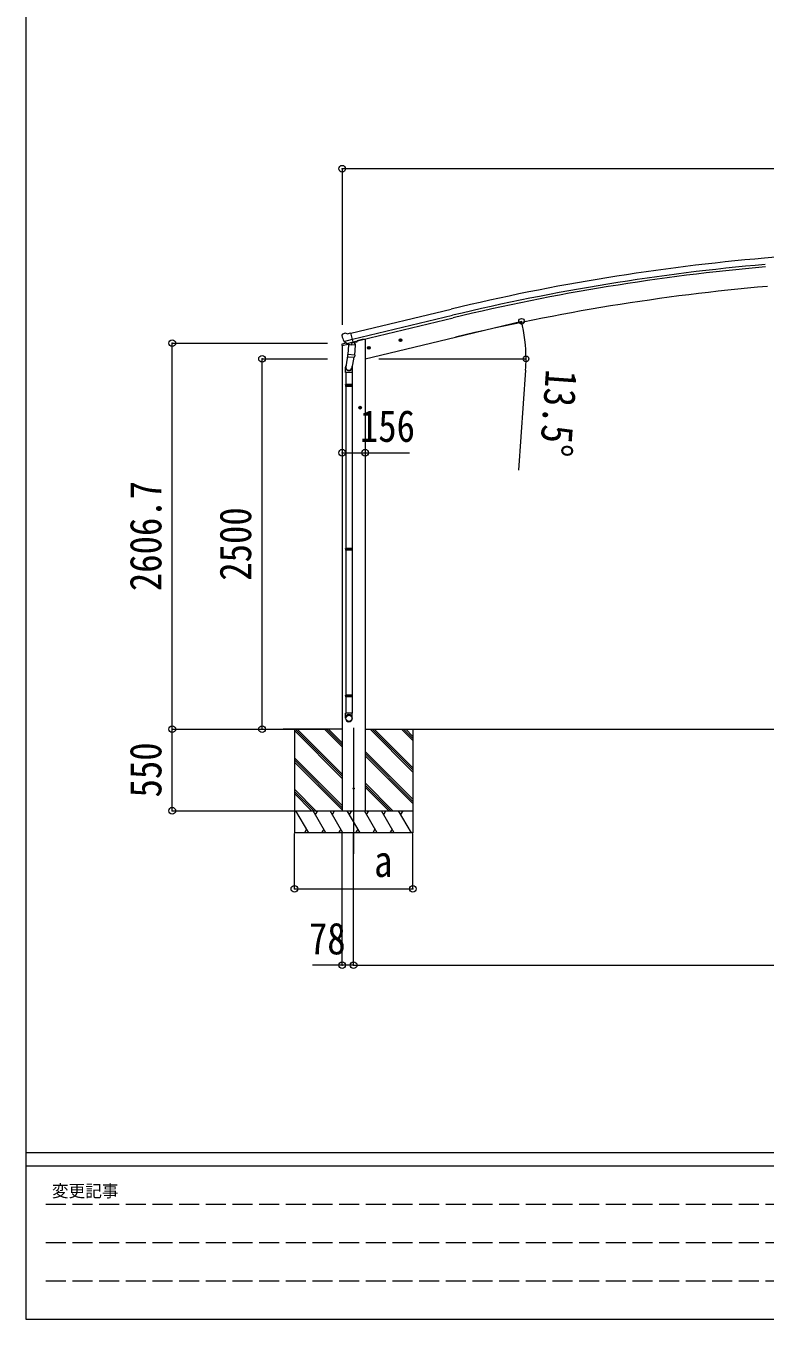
# Model space of a CAD drawing. Units: millimetres at full size. Extents: x -12578 to 12718, y -8779 to 8681.
# Drawn here: x -12578 to -7587, y -8779 to -49 of the extents above; entities that cross this region are included whole.
import ezdxf
from ezdxf.enums import TextEntityAlignment as Align

# ---------------------------------------------------------------- set-up
doc = ezdxf.new("R2010")
doc.units = ezdxf.units.MM
doc.header["$LTSCALE"] = 45
doc.header["$PDMODE"] = 32
doc.header["$PDSIZE"] = 45
doc.linetypes.add('DASHED3', pattern=[4, 3, -1])
for name, color, linetype, lineweight in [('0-0_0', 7, 'Continuous', 9), ('0-1_本体', 4, 'Continuous', 9), ('0-2_部品', 7, 'Continuous', 9), ('0-8_PARTS2', 2, 'Continuous', 9), ('0-A_寸法', 6, 'Continuous', 9), ('F-0_240', 7, 'Continuous', 9)]:
    doc.layers.add(name, color=color, linetype=linetype, lineweight=lineweight)
doc.styles.add('ＭＳ ゴシック', font='')
doc.styles.get('ＭＳ ゴシック').set_extended_font_data('MS Gothic')

msp = doc.modelspace()

# ---------------------------------------------------------------- linework, layer by layer
at = {"layer": '0-0_0'}
for p, q in [((-10442.97, -4797.05), (-10841.64, -4797.05)), ((-10764.72, -4797.05), (-10764.72, -5497.05)), ((-10442.47, -5114.67), (-10760.08, -4797.06)), ((-10442.47, -5100.53), (-10745.94, -4797.06)), ((-10442.47, -4916.68), (-10562.1, -4797.05)), ((-10442.47, -4902.54), (-10547.96, -4797.05)), ((-10442.47, -4888.4), (-10533.82, -4797.05)), ((-10286.97, -4797.05), (-3418, -4797.05)), ((-9964.72, -5086.06), (-10253.74, -4797.05)), ((-9964.72, -5071.92), (-10239.59, -4797.05)), ((-9964.72, -5057.78), (-10225.45, -4797.05)), ((-9964.72, -4873.93), (-10041.6, -4797.05)), ((-9964.72, -4859.79), (-10027.46, -4797.05)), ((-10013.31, -4797.06), (-10013.32, -4797.05)), ((-9964.72, -4845.65), (-10013.3, -4797.07)), ((-9964.72, -4797.05), (-9964.72, -5497.05)), ((-10442.47, -5128.81), (-10764.72, -4806.56)), ((-9964.72, -5269.91), (-10286.97, -4947.66)), ((-9964.72, -5284.05), (-10286.97, -4961.8)), ((-9964.72, -5298.19), (-10286.97, -4975.95)), ((-10442.47, -5312.66), (-10764.72, -4990.41)), ((-10442.47, -5326.8), (-10764.72, -5004.55)), ((-10442.47, -5340.94), (-10764.72, -5018.7)), ((-10620.21, -5347.05), (-10764.72, -5202.54)), ((-10634.36, -5347.05), (-10764.72, -5216.68)), ((-10648.5, -5347.05), (-10764.72, -5230.83)), ((-10099.71, -5347.05), (-10286.97, -5159.79)), ((-10113.86, -5347.05), (-10286.97, -5173.93)), ((-10128, -5347.05), (-10286.97, -5188.08)), ((-10764.72, -5347.05), (-9964.72, -5347.05)), ((-10667.83, -5497.05), (-10754.43, -5347.05)), ((-10552.36, -5497.05), (-10638.96, -5347.05)), ((-10608.96, -5347.05), (-10623.96, -5373.03)), ((-10436.89, -5497.05), (-10523.49, -5347.05)), ((-10508.49, -5373.03), (-10493.49, -5347.05)), ((-10321.42, -5497.05), (-10408.02, -5347.05)), ((-10393.02, -5373.03), (-10378.02, -5347.05)), ((-10205.95, -5497.05), (-10292.55, -5347.05)), ((-10277.55, -5373.03), (-10262.55, -5347.05)), ((-10090.48, -5497.05), (-10177.08, -5347.05)), ((-10162.08, -5373.03), (-10147.08, -5347.05)), ((-9975.01, -5497.05), (-10061.61, -5347.05)), ((-10046.61, -5373.03), (-10031.61, -5347.05)), ((-9964.72, -5497.05), (-10764.72, -5497.05)), ((-10682.83, -5471.07), (-10697.83, -5497.05)), ((-10567.36, -5471.07), (-10582.36, -5497.05)), ((-10451.89, -5471.07), (-10466.89, -5497.05)), ((-10336.42, -5471.07), (-10351.42, -5497.05)), ((-10220.95, -5471.07), (-10235.95, -5497.05)), ((-10105.48, -5471.07), (-10120.48, -5497.05))]:
    msp.add_line(p, q, dxfattribs=at)
at = {"layer": '0-1_本体'}
for p, q in [((-6898.94, -1556.67), (-7590.36, -1616.9)), ((-10382.95, -2122.82), (-9707.27, -1960.87)), ((-10372.87, -2164.8), (-9697.2, -2002.85)), ((-10368.95, -2181.17), (-9693.28, -2019.21)), ((-10287.47, -2297.05), (-9676.66, -2150.41)), ((-10287.14, -2167.05), (-10287.14, -5347.05)), ((-10443.14, -2206.02), (-10443.14, -5347.05))]:
    msp.add_line(p, q, dxfattribs=at)
msp.add_lwpolyline([(-10287.14, -2167.05), (-10307.14, -2167.05), (-10340.98, -2175.17)], dxfattribs=at)
for centre, radius, start, end in [((-6334.51, -16032.12), 14469.82, 94.97901, 103.47901), ((-6334.51, -16032.12), 14426.65, 94.97901, 103.47901), ((-6334.51, -16032.12), 14409.82, 94.97901, 103.47901), ((-6317.09, -16145.23), 14392.42, 95.00113, 103.49889)]:
    msp.add_arc(centre, radius, start, end, dxfattribs=at)
at = {"layer": '0-2_部品'}
for p, q in [((-10444.41, -2138.42), (-10444.13, -2139.57)), ((-10444.41, -2138.42), (-10444.13, -2139.57)), ((-10440.19, -2129.85), (-10444.05, -2136.14)), ((-10440.19, -2129.85), (-10444.05, -2136.14)), ((-10437.09, -2127.6), (-10423.91, -2124.43)), ((-10437.09, -2127.6), (-10423.91, -2124.43)), ((-10430.35, -2178.73), (-10372.85, -2164.92)), ((-10430.35, -2178.73), (-10372.85, -2164.92)), ((-10413.5, -2193.64), (-10429.88, -2179.15)), ((-10413.5, -2193.64), (-10429.88, -2179.15)), ((-10409.35, -2127.11), (-10422.61, -2124.41)), ((-10409.35, -2127.11), (-10422.61, -2124.41)), ((-10409.35, -2127.11), (-10383.42, -2120.88)), ((-10409.35, -2127.11), (-10383.42, -2120.88)), ((-10368.64, -2182.45), (-10367.7, -2182.51)), ((-10368.64, -2182.45), (-10367.7, -2182.51)), ((-10340.98, -2174.4), (-10340.98, -2177.71)), ((-10340.98, -2174.4), (-10340.98, -2177.71)), ((-10058.67, -2173.11), (-10039.22, -2168.44)), ((-10058.67, -2173.11), (-10039.22, -2168.44)), ((-10054.11, -2165.33), (-10056.24, -2172.53)), ((-10054.11, -2165.33), (-10056.24, -2172.53)), ((-10046.81, -2163.58), (-10054.11, -2165.33)), ((-10046.81, -2163.58), (-10054.11, -2165.33)), ((-10046.61, -2180.5), (-10051.28, -2161.05)), ((-10046.61, -2180.5), (-10051.28, -2161.05)), ((-10041.65, -2169.03), (-10046.81, -2163.58)), ((-10041.65, -2169.03), (-10046.81, -2163.58)), ((-10043.78, -2176.22), (-10041.65, -2169.03)), ((-10043.78, -2176.22), (-10041.65, -2169.03)), ((-10445.53, -2206.75), (-10402.83, -2196.5)), ((-10445.53, -2206.75), (-10402.83, -2196.5)), ((-10445.53, -2199.86), (-10445.53, -2206.75)), ((-10445.53, -2199.86), (-10445.53, -2206.75)), ((-10417.03, -2190.65), (-10443.23, -2196.95)), ((-10417.03, -2190.65), (-10443.23, -2196.95)), ((-10403.3, -2263.04), (-10417.82, -2350.81)), ((-10403.3, -2263.04), (-10417.82, -2350.81)), ((-10410.79, -2194.21), (-10403.27, -2192.4)), ((-10410.79, -2194.21), (-10403.27, -2192.4)), ((-10409.96, -2194.1), (-10408.43, -2193.73)), ((-10409.96, -2194.1), (-10408.43, -2193.73)), ((-10408.43, -2193.73), (-10371.72, -2184.92)), ((-10408.43, -2193.73), (-10371.72, -2184.92)), ((-10406.59, -2193.96), (-10406.64, -2194.7)), ((-10406.59, -2193.96), (-10406.64, -2194.7)), ((-10405.88, -2195.74), (-10380.07, -2202.18)), ((-10405.88, -2195.74), (-10380.07, -2202.18)), ((-10404.5, -2280.39), (-10403.63, -2267.93)), ((-10404.5, -2280.39), (-10403.63, -2267.93)), ((-10398.97, -2201.09), (-10403.64, -2267.92)), ((-10398.97, -2201.09), (-10403.64, -2267.92)), ((-10357.95, -2271.12), (-10403.64, -2267.92)), ((-10357.95, -2271.12), (-10403.64, -2267.92)), ((-10353.28, -2204.28), (-10398.97, -2201.09)), ((-10353.28, -2204.28), (-10398.97, -2201.09)), ((-10397.19, -2197.91), (-10397.42, -2201.2)), ((-10397.19, -2197.91), (-10397.42, -2201.2)), ((-10377.67, -2186.74), (-10378.7, -2201.35)), ((-10377.67, -2186.74), (-10378.7, -2201.35)), ((-10371.72, -2184.92), (-10370.19, -2184.55)), ((-10371.72, -2184.92), (-10370.19, -2184.55)), ((-10367.7, -2182.51), (-10354.38, -2197.83)), ((-10367.7, -2182.51), (-10354.38, -2197.83)), ((-10363.7, -2187.11), (-10344.81, -2182.57)), ((-10363.7, -2187.11), (-10344.81, -2182.57)), ((-10357.95, -2271.12), (-10353.28, -2204.28)), ((-10357.95, -2271.12), (-10353.28, -2204.28)), ((-10354.38, -2197.83), (-10354.82, -2204.17)), ((-10354.38, -2197.83), (-10354.82, -2204.17)), ((-10272.5, -2224.86), (-10253.05, -2220.19)), ((-10272.5, -2224.86), (-10253.05, -2220.19)), ((-10267.94, -2217.08), (-10270.07, -2224.28)), ((-10267.94, -2217.08), (-10270.07, -2224.28)), ((-10260.64, -2215.33), (-10267.94, -2217.08)), ((-10260.64, -2215.33), (-10267.94, -2217.08)), ((-10260.44, -2232.25), (-10265.11, -2212.8)), ((-10260.44, -2232.25), (-10265.11, -2212.8)), ((-10255.48, -2220.77), (-10260.64, -2215.33)), ((-10255.48, -2220.77), (-10260.64, -2215.33)), ((-10257.61, -2227.97), (-10255.48, -2220.77)), ((-10257.61, -2227.97), (-10255.48, -2220.77)), ((-10419.97, -2387.97), (-10419.97, -2353.62)), ((-10419.97, -2387.97), (-10419.97, -2353.62)), ((-10404.1, -2281.75), (-10404.11, -2281.75)), ((-10404.1, -2281.75), (-10404.11, -2281.75)), ((-10402.66, -2282.53), (-10360.96, -2285.44)), ((-10402.66, -2282.53), (-10360.96, -2285.44)), ((-10364.47, -2285.2), (-10377.12, -2360.13)), ((-10364.47, -2285.2), (-10377.12, -2360.13)), ((-10373.97, -2353.31), (-10373.97, -2387.97)), ((-10373.97, -2353.31), (-10373.97, -2387.97)), ((-10357.97, -2271.12), (-10358.85, -2283.81)), ((-10357.97, -2271.12), (-10358.85, -2283.81)), ((-10373.97, -2387.97), (-10419.97, -2387.97)), ((-10373.97, -2387.97), (-10419.97, -2387.97)), ((-10417.97, -2387.97), (-10417.97, -2470.49)), ((-10417.97, -2387.97), (-10417.97, -2470.49)), ((-10375.97, -2387.97), (-10375.97, -2470.49)), ((-10375.97, -2387.97), (-10375.97, -2470.49)), ((-10419.97, -2472.49), (-10418.97, -2470.49)), ((-10419.97, -2472.49), (-10418.97, -2470.49)), ((-10373.97, -2472.49), (-10419.97, -2472.49)), ((-10373.97, -2472.49), (-10419.97, -2472.49)), ((-10373.97, -2480.49), (-10419.97, -2480.49)), ((-10373.97, -2480.49), (-10419.97, -2480.49)), ((-10374.97, -2470.49), (-10418.97, -2470.49)), ((-10374.97, -2470.49), (-10418.97, -2470.49)), ((-10374.97, -2482.49), (-10418.97, -2482.49)), ((-10374.97, -2482.49), (-10418.97, -2482.49)), ((-10417.97, -2482.49), (-10417.97, -3576.68)), ((-10417.97, -2482.49), (-10417.97, -3576.68)), ((-10375.97, -2482.49), (-10375.97, -3576.68)), ((-10375.97, -2482.49), (-10375.97, -3576.68)), ((-10373.97, -2472.49), (-10374.97, -2470.49)), ((-10373.97, -2472.49), (-10374.97, -2470.49)), ((-10373.97, -2480.49), (-10374.97, -2482.49)), ((-10373.97, -2480.49), (-10374.97, -2482.49)), ((-10373.97, -2472.49), (-10373.97, -2480.49)), ((-10373.97, -2472.49), (-10373.97, -2480.49)), ((-10321.47, -2636.55), (-10321.47, -2616.55)), ((-10321.47, -2636.55), (-10321.47, -2616.55)), ((-10311.47, -2626.55), (-10331.47, -2626.55)), ((-10311.47, -2626.55), (-10331.47, -2626.55)), ((-10321.47, -2619.05), (-10327.97, -2622.8)), ((-10321.47, -2619.05), (-10327.97, -2622.8)), ((-10327.97, -2622.8), (-10327.97, -2630.3)), ((-10327.97, -2622.8), (-10327.97, -2630.3)), ((-10327.97, -2630.3), (-10321.47, -2634.06)), ((-10327.97, -2630.3), (-10321.47, -2634.06)), ((-10314.97, -2622.8), (-10321.47, -2619.05)), ((-10314.97, -2622.8), (-10321.47, -2619.05)), ((-10419.97, -3578.68), (-10418.97, -3576.68)), ((-10419.97, -3578.68), (-10418.97, -3576.68)), ((-10373.97, -3578.68), (-10419.97, -3578.68)), ((-10373.97, -3578.68), (-10419.97, -3578.68)), ((-10374.97, -3576.68), (-10418.97, -3576.68)), ((-10374.97, -3576.68), (-10418.97, -3576.68)), ((-10373.97, -3578.68), (-10374.97, -3576.68)), ((-10373.97, -3578.68), (-10374.97, -3576.68)), ((-10373.97, -3578.68), (-10373.97, -3586.68)), ((-10373.97, -3578.68), (-10373.97, -3586.68)), ((-10373.97, -3586.68), (-10419.97, -3586.68)), ((-10373.97, -3586.68), (-10419.97, -3586.68)), ((-10374.97, -3588.68), (-10418.97, -3588.68)), ((-10374.97, -3588.68), (-10418.97, -3588.68)), ((-10417.97, -3588.68), (-10417.97, -4566.6)), ((-10417.97, -3588.68), (-10417.97, -4566.6)), ((-10375.97, -3588.68), (-10375.97, -4566.6)), ((-10375.97, -3588.68), (-10375.97, -4566.6)), ((-10373.97, -3586.68), (-10374.97, -3588.68)), ((-10373.97, -3586.68), (-10374.97, -3588.68)), ((-10419.97, -4568.6), (-10418.97, -4566.6)), ((-10419.97, -4568.6), (-10418.97, -4566.6)), ((-10373.97, -4568.6), (-10419.97, -4568.6)), ((-10373.97, -4568.6), (-10419.97, -4568.6)), ((-10373.97, -4576.6), (-10419.97, -4576.6)), ((-10373.97, -4576.6), (-10419.97, -4576.6)), ((-10374.97, -4566.6), (-10418.97, -4566.6)), ((-10374.97, -4566.6), (-10418.97, -4566.6)), ((-10374.97, -4578.6), (-10418.97, -4578.6)), ((-10374.97, -4578.6), (-10418.97, -4578.6)), ((-10417.97, -4578.6), (-10417.97, -4688.6)), ((-10417.97, -4578.6), (-10417.97, -4688.6)), ((-10375.97, -4578.6), (-10375.97, -4688.6)), ((-10375.97, -4578.6), (-10375.97, -4688.6)), ((-10373.97, -4568.6), (-10374.97, -4566.6)), ((-10373.97, -4568.6), (-10374.97, -4566.6)), ((-10373.97, -4576.6), (-10374.97, -4578.6)), ((-10373.97, -4576.6), (-10374.97, -4578.6)), ((-10373.97, -4568.6), (-10373.97, -4576.6)), ((-10373.97, -4568.6), (-10373.97, -4576.6)), ((-10419.97, -4722.75), (-10419.97, -4688.6)), ((-10373.97, -4688.6), (-10419.97, -4688.6)), ((-10419.97, -4722.75), (-10419.97, -4688.6)), ((-10373.97, -4688.6), (-10419.97, -4688.6)), ((-10373.97, -4722.75), (-10373.97, -4688.6)), ((-10373.97, -4722.75), (-10373.97, -4688.6))]:
    msp.add_line(p, q, dxfattribs=at)
for points in [[(-10430.62, -2178.15), (-10430.04, -2178.99), (-10429.88, -2179.15)], [(-10430.62, -2178.15), (-10430.04, -2178.99), (-10429.88, -2179.15)], [(-10377.99, -2186.33), (-10368.27, -2184), (-10383.42, -2120.88)], [(-10377.99, -2186.33), (-10368.27, -2184), (-10383.42, -2120.88)], [(-10056.24, -2172.53), (-10051.08, -2177.97), (-10043.78, -2176.22)], [(-10056.24, -2172.53), (-10051.08, -2177.97), (-10043.78, -2176.22)], [(-10377.99, -2186.33), (-10378.23, -2186.48), (-10402.99, -2192.43), (-10403.27, -2192.4)], [(-10377.99, -2186.33), (-10378.23, -2186.48), (-10402.99, -2192.43), (-10403.27, -2192.4)], [(-10270.07, -2224.28), (-10264.91, -2229.72), (-10257.61, -2227.97)], [(-10270.07, -2224.28), (-10264.91, -2229.72), (-10257.61, -2227.97)], [(-10419.97, -2472.49), (-10419.97, -2480.49), (-10418.97, -2482.49)], [(-10419.97, -2472.49), (-10419.97, -2480.49), (-10418.97, -2482.49)], [(-10321.47, -2634.06), (-10314.97, -2630.3), (-10314.97, -2622.8)], [(-10321.47, -2634.06), (-10314.97, -2630.3), (-10314.97, -2622.8)], [(-10419.97, -3578.68), (-10419.97, -3586.68), (-10418.97, -3588.68)], [(-10419.97, -3578.68), (-10419.97, -3586.68), (-10418.97, -3588.68)], [(-10419.97, -4568.6), (-10419.97, -4576.6), (-10418.97, -4578.6)], [(-10419.97, -4568.6), (-10419.97, -4576.6), (-10418.97, -4578.6)]]:
    msp.add_lwpolyline(points, dxfattribs=at)
for centre, radius in [((-10048.95, -2170.78), 8.5), ((-10048.95, -2170.78), 8.5), ((-10048.95, -2170.78), 7.7), ((-10048.95, -2170.78), 7.7), ((-10048.95, -2170.78), 6.5), ((-10048.95, -2170.78), 6.5), ((-10262.77, -2222.53), 8.5), ((-10262.77, -2222.53), 8.5), ((-10262.77, -2222.53), 7.7), ((-10262.77, -2222.53), 7.7), ((-10262.77, -2222.53), 6.5), ((-10262.77, -2222.53), 6.5), ((-10321.47, -2626.55), 8.5), ((-10321.47, -2626.55), 8.5), ((-10321.47, -2626.55), 7.7), ((-10321.47, -2626.55), 7.7), ((-10321.47, -2626.55), 6.5), ((-10321.47, -2626.55), 6.5)]:
    msp.add_circle(centre, radius, dxfattribs=at)
at = {"layer": '0-2_部品', "color": 4}
msp.add_circle((-10365.22, -5197.05), 4.5, dxfattribs=at)
msp.add_circle((-10365.22, -5197.05), 4.5, dxfattribs=at)
at = {"layer": '0-2_部品'}
for centre, radius, start, end in [((-10247.33, -2092.32), 202.4, 193.5, 205.09125), ((-10247.33, -2092.32), 202.4, 193.5, 205.09125), ((-10435.93, -2132.46), 5, 103.5, 148.5), ((-10435.93, -2132.46), 5, 103.5, 148.5), ((-10423.21, -2127.35), 3, 78.5, 103.5), ((-10423.21, -2127.35), 3, 78.5, 103.5), ((-10345.98, -2177.71), 5, 283.5, 0), ((-10345.98, -2177.71), 5, 283.5, 0), ((-10442.53, -2199.86), 3, 103.5, 180), ((-10442.53, -2199.86), 3, 103.5, 180), ((-10410.07, -2193.61), 0.5, 248.23754, 283.5), ((-10410.07, -2193.61), 0.5, 248.23754, 283.5), ((-10407.09, -2193.92), 0.5, 356, 103.5), ((-10407.09, -2193.92), 0.5, 356, 103.5), ((-10405.64, -2194.77), 1, 176, 256), ((-10405.64, -2194.77), 1, 176, 256), ((-10379.72, -2201.21), 1.03, 250.03897, 351.96569), ((-10379.72, -2201.21), 1.03, 250.03897, 351.96569), ((-10377.08, -2186.83), 0.604, 100.59842, 172.20595), ((-10377.08, -2186.83), 0.604, 100.59842, 172.20595), ((-10370.31, -2184.07), 0.5, 283.5, 318.76246), ((-10370.31, -2184.07), 0.5, 283.5, 318.76246), ((-10402.56, -2280.56), 1.95, 175.04017, 217.47766), ((-10402.56, -2280.56), 1.95, 175.04017, 217.47766), ((-10402.52, -2280.53), 2, 217.40962, 266), ((-10402.52, -2280.53), 2, 217.40962, 266), ((-10360.82, -2283.45), 2, 266, 349.46843), ((-10360.82, -2283.45), 2, 266, 349.46843)]:
    msp.add_arc(centre, radius, start, end, dxfattribs=at)
for centre, major_axis, ratio, start_param, end_param in [((-10441.49, -2137.71), (-1.57, -2.57), 0.99628, 4.712389, 5.4996506), ((-10441.49, -2137.71), (-1.57, -2.57), 0.99628, 4.712389, 5.4996506), ((-10411.51, -2191.38), (-0.73, -2.92), 0.997631, 5.8041905, 6.6006116), ((-10411.51, -2191.38), (-0.73, -2.92), 0.997631, 5.8041905, 6.6006116), ((-10411.46, -2191.16), (2.63, 3.16), 0.650902, 4.0958226, 4.1686332), ((-10411.46, -2191.16), (2.63, 3.16), 0.650902, 4.0958226, 4.1686332), ((-10411.49, -2191.28), (-0.73, -2.92), 0.997631, 0.3902369, 0.4789948), ((-10411.49, -2191.28), (-0.73, -2.92), 0.997631, 0.3902369, 0.4789948), ((-10396.97, -2353.31), (23, 0), 0.996195, 2.5560258, 6.5663028), ((-10396.97, -2353.31), (23, 0), 0.996195, 2.5560258, 6.5663028), ((-10396.97, -2353.31), (21, 0), 0.996195, 2.9349147, 5.9512394), ((-10396.97, -2353.31), (21, 0), 0.996195, 2.9349147, 5.9512394), ((-10396.97, -4721), (-23, 0), 0.996195, 3.1415927, 6.2831853), ((-10396.97, -4721), (-23, 0), 0.996195, 3.1415927, 6.2831853), ((-10396.97, -4722.75), (-23, 0), 0.996195, 3.1415927, 6.2831853), ((-10396.97, -4722.75), (-23, 0), 0.996195, 3.1415927, 6.2831853), ((-10396.97, -4722.75), (0, -23.43), 0.981806, 4.712389, 7.8539816), ((-10396.97, -4722.75), (0, -23.43), 0.981806, 4.712389, 7.8539816)]:
    msp.add_ellipse(centre, major_axis=major_axis, ratio=ratio, start_param=start_param, end_param=end_param, dxfattribs=at)
msp.add_ellipse((-10396.97, -4722.75), major_axis=(21, 0), ratio=0.996195, dxfattribs=at)
msp.add_ellipse((-10396.97, -4722.75), major_axis=(21, 0), ratio=0.996195, dxfattribs=at)
at = {"layer": '0-8_PARTS2'}
msp.add_line((-10365.22, -4787.84), (-10365.22, -5638.08), dxfattribs=at)
at = {"layer": '0-A_寸法'}
for p, q in [((-10443.14, -1013.16), (-10443.14, -2067.97)), ((-3261.14, -1013.16), (-10443.14, -1013.16)), ((-9676.49, -2150.37), (-9229.97, -2043.17)), ((-11589.64, -2190.3), (-10540.55, -2190.3)), ((-11589.64, -4797.05), (-11589.64, -2190.3)), ((-10983.41, -2297.05), (-10540.55, -2297.05)), ((-10983.41, -4797.05), (-10983.41, -2297.05)), ((-10194.94, -2297.05), (-9199.92, -2297.05)), ((-9203.61, -2373.5), (-9251.26, -3049.02)), ((-10443.14, -2930.28), (-10287.14, -2930.28)), ((-10287.14, -2930.28), (-9987.14, -2930.28)), ((-11589.64, -4797.05), (-10983.41, -4797.05)), ((-11589.64, -5347.05), (-11589.64, -4797.05)), ((-10983.41, -4797.05), (-10540.55, -4797.05)), ((-11589.64, -5347.05), (-10764.72, -5347.05)), ((-10765.14, -5874.94), (-10765.14, -5500.53)), ((-10443.14, -6389.93), (-10443.14, -5500.53)), ((-10365.14, -6389.93), (-10365.14, -5500.53)), ((-9965.14, -5874.94), (-9965.14, -5500.53)), ((-10765.14, -5874.94), (-9965.14, -5874.94)), ((-10443.14, -6389.93), (-10643.14, -6389.93)), ((-10365.14, -6389.93), (-10443.14, -6389.93)), ((-10365.14, -6389.93), (-3339.14, -6389.93))]:
    msp.add_line(p, q, dxfattribs=at)
for centre in [(-9230.94, -2043.4), (-9200.92, -2297.05)]:
    msp.add_circle(centre, 19.12, dxfattribs=at)
for start, end in [(0, 13.5), (355.9652, 0)]:
    msp.add_arc((-10287.47, -2297.05), 1086.56, start, end, dxfattribs=at)
for p in [(-10443.14, -1013.16), (-11589.64, -2190.3), (-10983.41, -2297.05), (-10443.14, -2930.28), (-10287.14, -2930.28), (-11589.64, -4797.05), (-10983.41, -4797.05), (-11589.64, -5347.05), (-10765.14, -5874.94), (-9965.14, -5874.94), (-10443.14, -6389.93), (-10365.14, -6389.93)]:
    msp.add_point(p, dxfattribs=at)
at = {"layer": 'F-0_240', "color": 5}
for p, q in [((-12578.18, 8681.02), (-12578.18, -8778.98)), ((-12578.18, -7653.98), (12081.82, -7653.98)), ((-12578.18, -7743.98), (8081.68, -7743.98)), ((-12578.18, -8778.98), (12081.82, -8778.98))]:
    msp.add_line(p, q, dxfattribs=at)
at = {"layer": 'F-0_240', "color": 4, "linetype": 'DASHED3'}
for p, q in [((-12443.18, -8002.74), (-5238.32, -8002.74)), ((-12443.18, -8261.48), (-5238.32, -8261.48)), ((-12443.18, -8520.23), (-5238.32, -8520.23))]:
    msp.add_line(p, q, dxfattribs=at)

# ---------------------------------------------------------------- texts
at = {"layer": '0-A_寸法', "color": 7, "style": 'ＭＳ ゴシック', "width": 0.85}
for s, rotation, p in [('13.5°', 265.965, (-9130.25, -2359.52)), ('2606.7', 90, (-11598.64, -3864.93)), ('2500', 90, (-10992.41, -3794.55)), ('550', 90, (-11598.64, -5257.68))]:
    msp.add_text(s, height=214.4, rotation=rotation, dxfattribs=at).set_placement(p, align=Align.BOTTOM_LEFT)
for s, p in [('156', (-10322.76, -2921.28)), ('a', (-10227.01, -5858.14)), ('78', (-10666.89, -6380.93))]:
    msp.add_text(s, height=214.4, dxfattribs=at).set_placement(p, align=Align.BOTTOM_LEFT)
at = {"layer": 'F-0_240', "style": 'ＭＳ ゴシック'}
msp.add_text('変更記事', height=82.48, dxfattribs=at).set_placement((-12402.34, -7980.23), align=Align.BOTTOM_LEFT)

doc.saveas('drawing.dxf')
